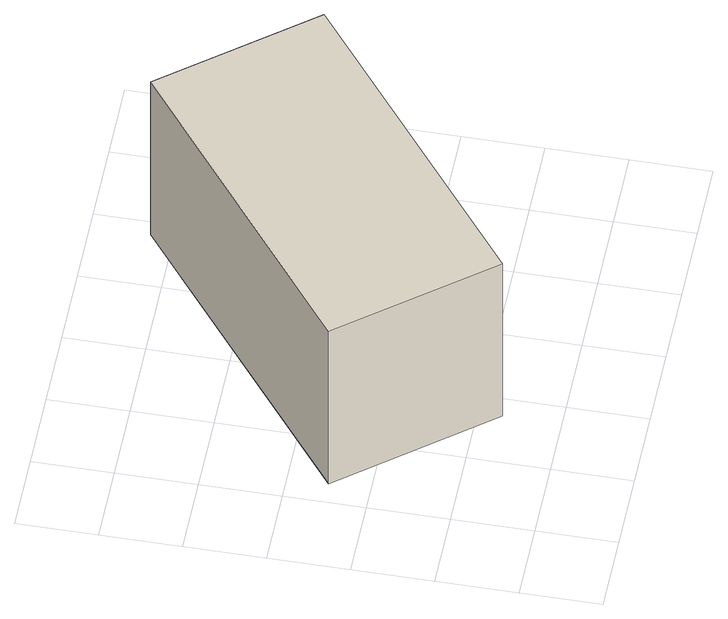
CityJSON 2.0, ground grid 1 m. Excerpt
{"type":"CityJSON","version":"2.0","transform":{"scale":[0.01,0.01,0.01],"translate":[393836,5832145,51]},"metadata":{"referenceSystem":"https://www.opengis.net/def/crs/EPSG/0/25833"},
"CityObjects":{
"building1":{"type":"Building","attributes":{"Gemeindeschluessel":"11000003","BezugspunktDach":"2200","function":"31001_2500","measuredHeight":2.62,"storeysAboveGround":1},"address":[{"country":"Germany","locality":"Berlin","thoroughfareNumber":"8 (3)","thoroughfareName":"Am Posseberg"}],"geometry":[{"type":"Solid","lod":"1","boundaries":[[[[0,1,2,3]],[[4,5,6,7]],[[4,7,3,2]],[[5,4,2,1]],[[6,5,1,0]],[[7,6,0,3]]]]}]}
},
"vertices":[
[173,71,273],[524,349,273],[381,529,273],[30,251,273],[381,529,10],[524,349,10],[173,71,10],[30,251,10]
]}
